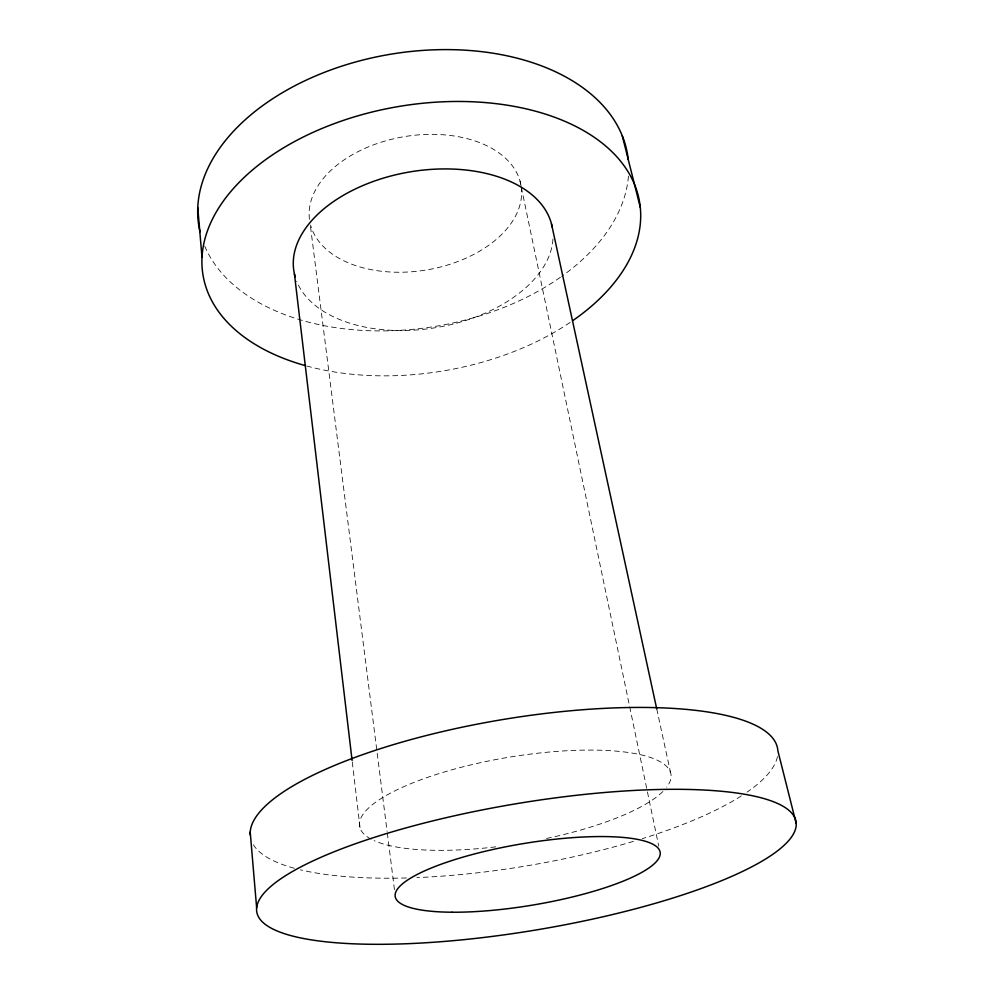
<?xml version="1.0" encoding="UTF-8"?>
<svg xmlns="http://www.w3.org/2000/svg" width="994" height="994" viewBox="0 0 994 994"><rect width="100%" height="100%" fill="white"/><g stroke="black" fill="none" stroke-linecap="round" stroke-linejoin="round"><path stroke-width="0.75" stroke-dasharray="4.97 3.73" d="M656.736 708.908L670.552 772.549M520.048 181.156L521.005 185.716M521.316 187.232L658.749 846.118M310.526 226.818L387.101 831.444M387.287 832.984L394.494 889.903M352.274 762.063L360.126 828.288M777.457 756.608A267.249 74.14 -9.5 0 1 747.09 792.106M741.3 795.946A267.249 74.14 -9.5 0 1 642.31 838.663M633.476 841.359A267.249 74.14 -9.5 0 1 416.846 877.603M406.484 877.963A267.249 74.14 -9.5 0 1 300.449 869.837M294.336 868.271A267.249 74.14 -9.5 0 1 253.395 844.714M371.097 839.16A157.835 43.438 -9.5 0 1 503.486 758.161A157.835 43.438 -9.5 0 1 666.701 787.211M662.899 791.51A157.835 43.438 -9.5 0 1 545.371 838.725M495.733 846.863A157.835 43.438 -9.5 0 1 374.129 840.638M552.937 239.045A131.022 78.948 -9.5 0 1 435.583 327.685A131.022 78.948 -9.5 0 1 296.672 281.203M570.158 322.404A221.314 134.078 -9.5 0 1 307.109 366.115M628.444 176.124A217.301 137.893 -9.5 0 1 561.647 276.382M560.405 277.264A217.301 137.893 -9.5 0 1 204.727 246.164M521.241 186.959A107.128 67.567 -9.5 0 1 428.749 269.56A107.128 67.567 -9.5 0 1 310.613 225.079M309.469 219.301A107.128 67.567 -9.5 0 1 405.465 136.451A107.128 67.567 -9.5 0 1 521.03 185.493"/><path stroke-width="1.49" d="M796.244 823.653A273.375 63.889 -9.5 0 0 389.561 832.637A273.375 63.889 -9.5 0 0 393.438 944.138A273.375 63.889 -9.5 0 0 796.244 823.653L777.855 750.719A267.249 74.14 -9.5 0 0 508.853 718.55A267.249 74.14 -9.5 0 0 250.215 834.997M622.281 135.843L640.298 207.435M551.496 223.973L656.736 708.908M294.41 273.872L352.1 760.522M197.756 207.535L202.006 257.409M250.202 832.04L256.651 907.932M295.181 276.829A131.022 78.948 -9.5 0 1 404.595 172.869A131.022 78.948 -9.5 0 1 552.179 226.967M305.63 365.705A221.314 134.078 -9.5 0 1 245.307 176.348A221.314 134.078 -9.5 0 1 566.729 122.138A221.314 134.078 -9.5 0 1 572.693 320.677M200.03 231.838A217.301 137.893 -9.5 0 1 389.946 54.335A217.301 137.893 -9.5 0 1 628.233 159.537M451.972 912.219A134.302 31.087 -9.5 0 0 659.78 856.157A134.302 31.087 -9.5 0 0 471.293 854.803A134.302 31.087 -9.5 0 0 451.972 912.219"/></g></svg>
